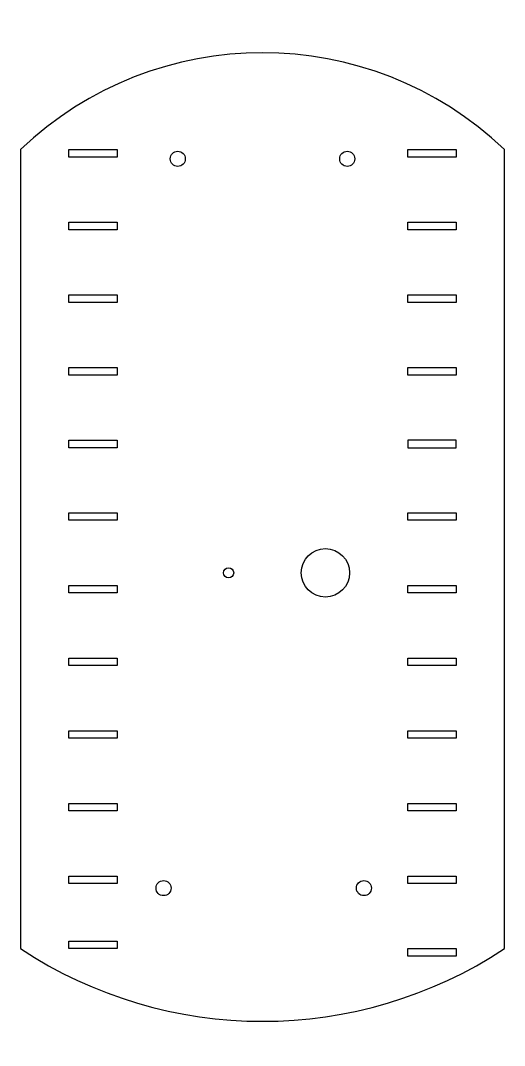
# Model space of a CAD drawing. Extents: x -200 to 0, y 0 to 423.
import ezdxf

# ---------------------------------------------------------------- set-up
doc = ezdxf.new("R2010")
doc.units = 0
doc.layers.get('0').update_dxf_attribs({"linetype": 'continuous'})

# ---------------------------------------------------------------- blocks, each defined once
blk = doc.blocks.new('SKETCH')
at = {"color": 7}
blk.add_lwpolyline([(0, 370, 0.4), (-200, 370), (-200, 40, 0.3), (0, 40)], format="xyb", close=True, dxfattribs=at)
for points in [[(-180, 370), (-160, 370), (-160, 366.9), (-180, 366.9)], [(-40, 370), (-20, 370), (-20, 366.9), (-40, 366.9)], [(-180, 340), (-160, 340), (-160, 336.9), (-180, 336.9)], [(-40, 340), (-20, 340), (-20, 336.9), (-40, 336.9)], [(-180, 310), (-160, 310), (-160, 306.9), (-180, 306.9)], [(-40, 310), (-20, 310), (-20, 306.9), (-40, 306.9)], [(-180, 280), (-160, 280), (-160, 276.9), (-180, 276.9)], [(-40, 280), (-20, 280), (-20, 276.9), (-40, 276.9)], [(-180, 250), (-160, 250), (-160, 246.9), (-180, 246.9)], [(-40, 246.9), (-20, 246.9), (-20, 250), (-40, 250)], [(-180, 220), (-160, 220), (-160, 216.9), (-180, 216.9)], [(-40, 220), (-20, 220), (-20, 216.9), (-40, 216.9)], [(-180, 190), (-160, 190), (-160, 186.9), (-180, 186.9)], [(-40, 190), (-20, 190), (-20, 186.9), (-40, 186.9)], [(-180, 160), (-160, 160), (-160, 156.9), (-180, 156.9)], [(-40, 160), (-20, 160), (-20, 156.9), (-40, 156.9)], [(-180, 130), (-160, 130), (-160, 126.9), (-180, 126.9)], [(-40, 130), (-20, 130), (-20, 126.9), (-40, 126.9)], [(-180, 100), (-160, 100), (-160, 96.9), (-180, 96.9)], [(-40, 100), (-20, 100), (-20, 96.9), (-40, 96.9)], [(-180, 70), (-160, 70), (-160, 66.9), (-180, 66.9)], [(-40, 70), (-20, 70), (-20, 66.9), (-40, 66.9)], [(-180, 43.1), (-160, 43.1), (-160, 40), (-180, 40)], [(-40, 40), (-20, 40), (-20, 36.9), (-40, 36.9)]]:
    blk.add_lwpolyline(points, close=True, dxfattribs=at)
for centre, radius in [((-135, 366.2), 3.1), ((-65, 366.2), 3.1), ((-74, 195.2), 10), ((-114, 195.2), 2.1), ((-140.9, 65), 3.1), ((-58.1, 65), 3.1)]:
    blk.add_circle(centre, radius, dxfattribs=at)

msp = doc.modelspace()

# ---------------------------------------------------------------- block references
at = {"color": 7}
msp.add_blockref('SKETCH', (0, 0), dxfattribs=at)

doc.saveas('drawing.dxf')
